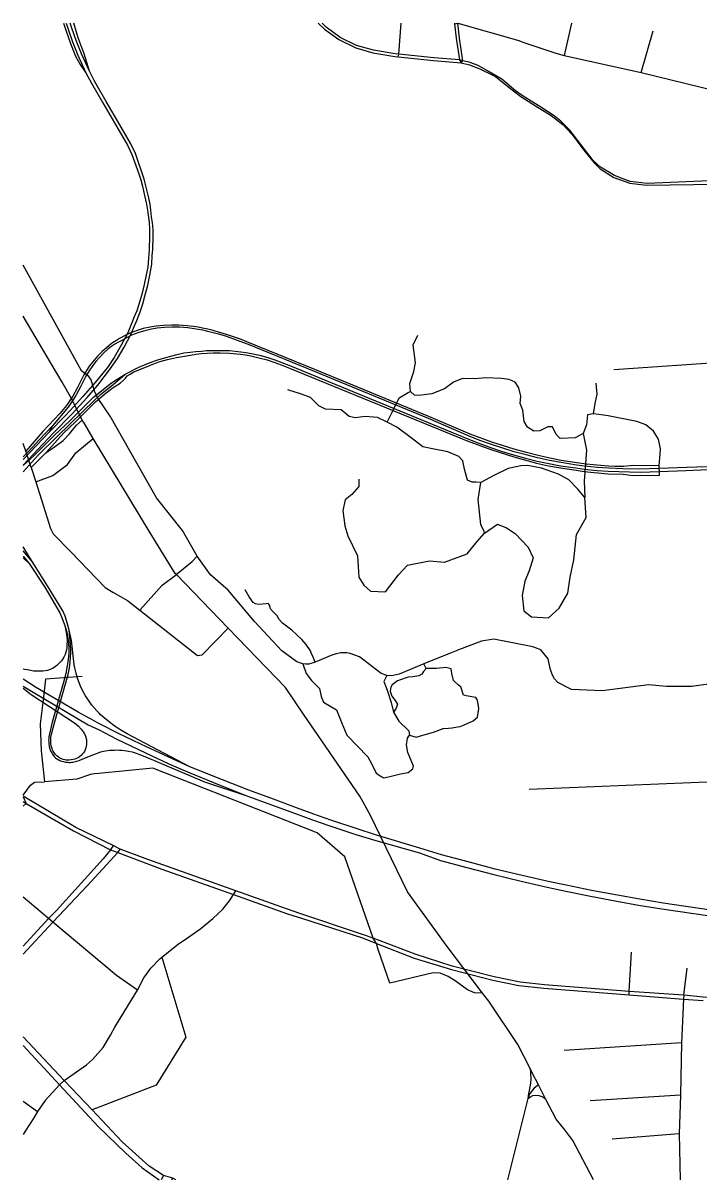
# Model space of a CAD drawing. Header units: inches. Extents: x 13420766 to 13428247, y 3677305 to 3681805.
# Drawn here: x 13420766 to 13423400, y 3677305 to 3681805 of the extents above; entities that cross this region are included whole.
import ezdxf

# ---------------------------------------------------------------- set-up
doc = ezdxf.new("R2010")
doc.units = ezdxf.units.IN
doc.header["$MEASUREMENT"] = 0

msp = doc.modelspace()

# ---------------------------------------------------------------- linework, layer by layer
for points in [[(13420924, 3681805.3), (13420933.2, 3681778.5), (13420951.1, 3681726.5), (13420970.6, 3681677.1), (13420987.8, 3681643.8), (13421011, 3681612.4)], [(13420934.3, 3681805.3), (13420941.2, 3681782.1), (13420958.8, 3681732.8), (13420979.7, 3681680.2), (13421011, 3681612.4), (13421032.5, 3681571.2), (13421076.2, 3681494.8), (13421122.2, 3681417.5), (13421172.2, 3681330), (13421181.9, 3681311), (13421189.5, 3681294.2), (13421200.1, 3681266.3), (13421216.8, 3681218.6), (13421224, 3681195.9), (13421230.9, 3681171.6), (13421238.9, 3681134.7), (13421246.5, 3681101.3), (13421251, 3681077.5), (13421253.7, 3681057.8), (13421257.4, 3681031.3), (13421258.8, 3681002.5), (13421258.8, 3680975.9), (13421257.2, 3680925.8)], [(13421270.6, 3680925.3), (13421272.2, 3680975), (13421271.9, 3681002.6), (13421269.7, 3681028.9), (13421266.6, 3681052.2), (13421263.7, 3681077.3), (13421260.2, 3681101.2), (13421253, 3681136.5), (13421244.3, 3681172.2), (13421237.3, 3681197.7), (13421228.8, 3681225.8), (13421212.6, 3681270.9), (13421202, 3681302.2), (13421194, 3681319.4), (13421185.3, 3681336.3), (13421133.8, 3681425.3), (13421089.6, 3681500.2), (13421044.6, 3681579.7), (13421024.9, 3681618.9), (13420993.8, 3681686.2), (13420973.3, 3681737.6), (13420955.8, 3681785.9), (13420950.1, 3681805.3)], [(13421024.9, 3681618.9), (13421003.6, 3681685.9), (13420980.4, 3681747.8), (13420963.6, 3681805.3)], [(13421915, 3681805.3), (13421939.8, 3681782.1), (13421995.5, 3681741.6), (13422060.6, 3681709.5), (13422127.3, 3681690.1), (13422213.2, 3681676.1), (13422226.3, 3681674.8), (13422363.1, 3681660.6), (13422471.5, 3681650.3)], [(13422477.2, 3681658.9), (13422464.1, 3681662.3), (13422364.1, 3681670.5), (13422228.6, 3681684.6), (13422214.5, 3681686), (13422129.5, 3681699.8), (13422064.2, 3681718.8), (13422000.7, 3681750.1), (13421946.2, 3681789.8), (13421929.6, 3681805.3)], [(13422226.3, 3681674.8), (13422228.6, 3681684.6), (13422237.5, 3681805.3)], [(13422445.3, 3681805.3), (13422445.6, 3681802.6), (13422451.7, 3681747.1), (13422464.1, 3681662.3), (13422471.5, 3681650.3)], [(13422445.6, 3681802.6), (13422458.1, 3681804.6), (13422696, 3681737.6), (13422710.9, 3681731.6), (13422839.9, 3681688.9), (13422871.8, 3681679.8), (13423171.6, 3681612.9), (13423463.9, 3681542.3), (13423483.6, 3681540.6)], [(13422471.5, 3681650.3), (13422477.2, 3681658.9), (13422464.3, 3681746.5), (13422458.1, 3681804.6), (13422458.1, 3681805.3)], [(13422900.1, 3681805.3), (13422871.8, 3681679.8)], [(13423171.6, 3681612.9), (13423218.2, 3681775.8)], [(13422471.5, 3681650.3), (13422503.2, 3681643.5), (13422543.3, 3681627.9), (13422604.1, 3681597.1), (13422657.3, 3681555.3), (13422702.9, 3681519.4), (13422760.4, 3681483.1), (13422820.8, 3681446.4), (13422866.4, 3681411.3), (13422901.8, 3681373.3), (13422953.8, 3681305.3), (13422989.2, 3681261.8), (13423012.6, 3681238.3), (13423065.5, 3681205.3), (13423126.9, 3681182.2), (13423192.1, 3681175.3), (13423468.3, 3681178.7)], [(13423468.1, 3681193), (13423194.6, 3681182.1), (13423129.2, 3681189.2), (13423097.5, 3681200.4), (13423068, 3681212.4), (13423013.4, 3681245.5), (13422984.8, 3681271.6), (13422949.7, 3681316.3), (13422894.4, 3681388.5), (13422858.9, 3681423.6), (13422832.4, 3681444.7), (13422781.3, 3681478), (13422712.4, 3681521.1), (13422682.9, 3681542.2), (13422629.7, 3681587), (13422571, 3681621.6), (13422536.7, 3681639.9), (13422506.1, 3681651.9), (13422477.2, 3681658.9)], [(13421257.2, 3680925.8), (13421254.8, 3680889.3), (13421251.8, 3680856.6), (13421245.2, 3680826.3), (13421238.1, 3680789.1), (13421229.4, 3680754.6), (13421220.4, 3680723.7), (13421208.6, 3680686.3), (13421198.6, 3680662.2), (13421186.4, 3680633.2), (13421173.8, 3680600.3), (13421148.2, 3680552.3), (13421120.1, 3680504.7), (13421095.2, 3680465.7), (13421046.2, 3680407.6), (13420998.9, 3680352.6), (13420949.2, 3680297.9), (13420930.3, 3680277.7), (13420867.6, 3680214.3)], [(13420883.7, 3680209.6), (13420955.5, 3680283.8), (13421015.3, 3680348.6), (13421056.9, 3680396.7), (13421102.9, 3680456.1), (13421134.1, 3680500.4), (13421159.7, 3680544.5), (13421185.8, 3680594.6), (13421196, 3680619.2), (13421209.5, 3680648.8), (13421222.1, 3680682.2), (13421232.8, 3680713.9), (13421241.9, 3680748.8), (13421251.9, 3680786), (13421261, 3680832), (13421266.7, 3680867.4), (13421268.7, 3680902), (13421270.6, 3680925.3)], [(13422431.9, 3679355.2), (13422325.5, 3679312.6), (13422230.4, 3679272.7), (13422206.5, 3679267.9), (13422194, 3679266.7), (13422181.5, 3679267.3), (13422159.4, 3679275.6), (13422075.2, 3679340.7), (13422038.7, 3679353.3), (13422026.2, 3679355.7), (13422002.9, 3679356.3), (13421980.2, 3679350.3), (13421967.7, 3679346.1), (13421903.2, 3679319.2), (13421878.7, 3679312.1), (13421866.2, 3679312.1), (13421854.8, 3679313.3), (13421832.1, 3679321), (13421773.6, 3679363.4), (13421667.3, 3679478.1), (13421564, 3679599.3), (13421495.9, 3679659.6), (13421443.4, 3679731.3), (13421386.6, 3679831.6), (13421285.7, 3679958.2), (13421104.8, 3680276.5), (13421058.3, 3680345.4), (13421046.1, 3680369.1), (13421030.9, 3680418), (13421021.6, 3680431.1), (13420993.7, 3680452.3), (13420766.5, 3680864.3)], [(13420901, 3680437.4), (13420889.7, 3680456.7), (13420766.5, 3680665.3)], [(13423044.1, 3680081.8), (13422999.6, 3680085.1), (13422959, 3680089.1), (13422921, 3680094.2), (13422860.8, 3680104.4), (13422815.7, 3680113.3), (13422770.6, 3680123.4), (13422725.7, 3680134.6), (13422677.7, 3680147.9), (13422590.4, 3680175.1), (13422506.5, 3680206.6), (13422344.6, 3680274.8), (13421901.3, 3680457.8), (13421643.6, 3680563.1), (13421611.8, 3680575.3), (13421554.5, 3680594.9), (13421531, 3680602.1), (13421505.9, 3680609.1), (13421484.7, 3680614.3), (13421464.5, 3680618.6), (13421447.1, 3680622), (13421429.8, 3680624.8), (13421405.1, 3680627.9), (13421388.4, 3680629.5), (13421371.5, 3680630.5), (13421343.6, 3680630.8), (13421312.9, 3680629.6), (13421283.7, 3680626.7), (13421261.3, 3680623.2), (13421233.8, 3680616.9), (13421209.8, 3680609.5), (13421181.3, 3680598.8), (13421163, 3680590), (13421141.9, 3680578.5), (13421129.2, 3680570.9), (13421114.8, 3680561.4), (13421101.6, 3680551.4), (13421090.7, 3680542), (13421072.7, 3680526.3), (13421055.8, 3680509.5), (13421042.5, 3680494)], [(13423044.5, 3680073.6), (13423000.8, 3680076.6), (13422951.1, 3680082.1), (13422919.9, 3680086.3), (13422860.6, 3680095.5), (13422815.1, 3680104), (13422768.2, 3680114.3), (13422723.5, 3680125.5), (13422677.4, 3680138), (13422633.4, 3680151.5), (13422588.7, 3680165.8), (13422544, 3680182.3), (13422501.7, 3680198.3), (13422344.1, 3680267.1), (13421900.8, 3680450.1), (13421643.2, 3680555.3), (13421611.7, 3680567.4), (13421554.7, 3680587), (13421531.5, 3680594), (13421506.6, 3680601), (13421485.8, 3680606.1), (13421465.8, 3680610.4), (13421448.7, 3680613.7), (13421431.6, 3680616.4), (13421407.3, 3680619.5), (13421391, 3680621.1), (13421374.4, 3680622), (13421347, 3680622.4), (13421316.9, 3680621.2), (13421288.2, 3680618.3), (13421266.5, 3680614.9), (13421239.7, 3680608.8), (13421216.3, 3680601.6), (13421188.5, 3680591.1), (13421170.8, 3680582.6), (13421150.1, 3680571.3), (13421137.8, 3680564.8), (13421123.7, 3680556.2), (13421111.2, 3680548.1), (13421097.4, 3680537.7), (13421079.8, 3680521.1), (13421063.3, 3680505), (13421049.6, 3680489.3)], [(13422994.9, 3680405.3), (13422999, 3680362.3), (13422991.3, 3680325.3), (13422984.1, 3680285.5), (13422963.2, 3680281.7), (13422959, 3680242.3), (13422945.9, 3680209.4), (13422914.3, 3680191.5), (13422856.3, 3680189.1), (13422840.2, 3680204.6), (13422826.2, 3680235.4), (13422808.6, 3680234.8), (13422776.6, 3680219.3), (13422753.3, 3680217.8), (13422728.8, 3680233.6), (13422716, 3680256), (13422711.2, 3680299.6), (13422700.8, 3680325.6), (13422703.2, 3680353.9), (13422695.7, 3680386.2), (13422680.8, 3680408.3), (13422657.8, 3680419.3), (13422627.9, 3680423.2), (13422566.7, 3680425.3), (13422524.6, 3680421.7), (13422475.6, 3680423.5), (13422441.3, 3680408.3), (13422406.7, 3680383.2), (13422356.5, 3680363.5), (13422305.7, 3680356.3), (13422289, 3680358.1), (13422274.1, 3680371.9), (13422271.7, 3680403.5), (13422286.6, 3680449.5), (13422293.2, 3680483.5), (13422284.8, 3680554), (13422302.8, 3680591)], [(13421260.6, 3680484.9), (13421291.3, 3680495.4), (13421321.8, 3680504.9), (13421361, 3680515.4), (13421392.1, 3680522.3), (13421416, 3680525.3), (13421438.8, 3680528.2), (13421460, 3680529.6), (13421481.8, 3680531.3), (13421506.4, 3680532.1), (13421533.8, 3680532.3), (13421569.9, 3680531.3), (13421614.1, 3680526.9), (13421633.4, 3680524.6), (13421654.8, 3680520.7), (13421685.9, 3680513.5), (13421718.5, 3680504.8), (13421745.8, 3680496.1), (13421773.8, 3680485.6), (13421807.2, 3680472.2), (13422496.6, 3680187.7), (13422540.1, 3680170.8), (13422584.9, 3680154.5), (13422630.6, 3680139.4), (13422674.5, 3680125.8), (13422720.9, 3680113.1), (13422766.5, 3680101.5), (13422812.7, 3680091.6), (13422858.2, 3680083.2), (13422917.8, 3680074.9), (13422949.8, 3680070.6), (13422999.9, 3680065.1), (13423043.2, 3680062.5)], [(13421262.4, 3680475.1), (13421294.7, 3680487.7), (13421328, 3680497), (13421362.8, 3680504.2), (13421394.2, 3680510.3), (13421416.4, 3680514.1), (13421439.7, 3680517.3), (13421461, 3680519.7), (13421482.3, 3680521.4), (13421506.6, 3680522.2), (13421533.7, 3680522.4), (13421569.3, 3680521.4), (13421613, 3680517.1), (13421631.9, 3680514.7), (13421652.8, 3680510.9), (13421683.5, 3680503.8), (13421715.7, 3680495.3), (13421742.6, 3680486.7), (13421770.2, 3680476.3), (13421803.4, 3680462.9), (13422494, 3680180.7), (13422586.9, 3680146.1), (13422675.7, 3680118), (13422763.9, 3680093.8), (13422811.4, 3680083.7), (13422857, 3680074.9), (13422918.1, 3680065.8), (13422949.5, 3680061.4), (13423042.3, 3680052.6)], [(13420766.5, 3680084.7), (13420809.1, 3680122.9), (13420890.3, 3680203.2), (13420946.4, 3680257), (13421002.4, 3680312.7), (13421040.5, 3680349.9), (13421109.9, 3680405.4), (13421164.1, 3680440.3), (13421216.5, 3680466.8), (13421260.6, 3680484.9)], [(13421049.6, 3680489.3), (13421037.7, 3680473.2), (13421023.2, 3680453.1), (13421010.2, 3680432), (13420989.3, 3680390), (13420971, 3680356.5), (13420962.7, 3680342.2), (13420941.1, 3680312), (13420880.7, 3680238.6), (13420867.6, 3680214.3)], [(13421042.5, 3680494), (13421030.8, 3680479.8), (13421023.7, 3680470.5), (13421015.5, 3680457.4), (13421003.3, 3680437.1), (13420976.4, 3680385), (13420959.5, 3680353.8), (13420948.7, 3680337.1), (13420934.9, 3680318.2)], [(13420970.7, 3680254.9), (13421048.6, 3680331.9), (13421090, 3680367.1), (13421116.9, 3680387.6), (13421143.7, 3680405.2), (13421156.7, 3680416.5), (13421164.9, 3680424.7), (13421171.9, 3680433.2), (13421182.6, 3680439.7), (13421197.9, 3680448.2), (13421234.2, 3680463.6), (13421262.4, 3680475.1)], [(13423529.5, 3680490), (13423517.2, 3680487.3), (13423064.7, 3680457.2)], [(13420766.5, 3680060.3), (13420825.2, 3680124), (13420898.8, 3680197.1), (13421045.1, 3680339.5), (13421068, 3680360.9), (13421116.5, 3680399.3), (13421164.1, 3680440.3)], [(13420918.1, 3680408.1), (13420901, 3680437.4)], [(13422985.8, 3677305.4), (13422905, 3677459), (13422874.6, 3677499.6), (13422840.8, 3677540.9), (13422799.8, 3677620.9), (13422771.9, 3677675.2), (13422747.8, 3677722.3), (13422739.5, 3677738.6), (13422691.3, 3677831.5), (13422578.2, 3678000.4), (13422554.2, 3678032), (13422416.4, 3678213.8), (13422261.8, 3678425.7), (13422117.4, 3678725.5), (13422076.9, 3678797.8), (13421857.1, 3679116.7), (13421787.9, 3679220.6), (13421564.1, 3679451.8), (13421362.8, 3679659.8), (13421357.9, 3679664.9), (13421256.4, 3679828.5), (13421039, 3680189.3), (13421005.6, 3680248.4), (13420996.1, 3680260.3), (13420956.2, 3680342.9), (13420918.1, 3680408.1)], [(13422562.5, 3679821.6), (13422560.7, 3679827.2), (13422547, 3679854.7), (13422537.4, 3679952), (13422548.2, 3680018.9), (13422527.9, 3680019.3), (13422514.1, 3680019.5), (13422495.3, 3680027.6), (13422484.3, 3680069.7), (13422477.1, 3680102.8), (13422462.2, 3680119.2), (13422418.6, 3680137.2), (13422358.9, 3680149.1), (13422322.5, 3680156.9), (13422275.9, 3680191.5), (13422220.3, 3680233.9), (13422182.7, 3680252.4), (13422145.7, 3680271.5), (13422097.3, 3680275.1), (13422058.5, 3680269.7), (13422034.6, 3680275.1), (13422004.2, 3680300.8), (13421943.7, 3680303.8), (13421917.3, 3680316.3), (13421885.3, 3680348.9), (13421850.1, 3680362), (13421797, 3680379)], [(13422182.7, 3680252.4), (13422203.8, 3680295.1), (13422229.4, 3680347.5), (13422264.7, 3680368.6), (13422274.1, 3680371.9)], [(13420934.9, 3680318.2), (13420909.6, 3680287.3), (13420843.5, 3680216.3), (13420776.4, 3680140)], [(13423006.5, 3680283.3), (13422984.1, 3680285.5)], [(13423042.9, 3680277.8), (13423006.5, 3680283.3)], [(13423244.8, 3680128.3), (13423246.8, 3680149.9), (13423238.9, 3680186.6), (13423219.3, 3680218.6), (13423190.2, 3680242.3), (13423154.9, 3680255), (13423042.9, 3680277.8)], [(13420880.7, 3680238.6), (13420828.9, 3680184.6), (13420790.1, 3680141.3), (13420766.5, 3680117.6)], [(13420798.1, 3680076.5), (13420854.9, 3680134.2), (13420923.7, 3680210.5), (13420970.7, 3680254.9)], [(13420854.9, 3680134.2), (13420892.8, 3680159.2), (13420921.7, 3680181.1), (13420946.9, 3680207.8), (13420974.4, 3680240.9), (13420996.1, 3680260.3)], [(13420867.6, 3680214.3), (13420766.5, 3680107.4)], [(13420766.5, 3680085.8), (13420883.7, 3680209.6)], [(13420815.5, 3680021.5), (13420881.5, 3680045.6), (13420939.3, 3680088.9), (13420971.3, 3680134.1), (13421039, 3680189.3)], [(13422945.9, 3680209.4), (13422958.4, 3680144.3), (13422950.1, 3680023.7), (13422951.9, 3679960.4)], [(13420798.1, 3680076.5), (13420776.4, 3680140), (13420766.5, 3680170.5)], [(13423241.7, 3680083.7), (13423243.7, 3680113.7)], [(13423243.7, 3680113.7), (13423244.8, 3680128.3)], [(13420798.1, 3680076.5), (13420815.5, 3680021.5), (13420873.1, 3679839.5), (13420883.9, 3679818.3), (13420951.9, 3679748.7), (13421086.2, 3679609.5)], [(13422073.4, 3680031.5), (13422072.8, 3680002.8), (13422045.4, 3679971.7), (13422019.1, 3679950.9), (13422010.7, 3679909), (13422018.5, 3679849.9), (13422029.9, 3679811.1), (13422068.1, 3679733.5), (13422072.8, 3679650.5), (13422092, 3679619.4), (13422118.8, 3679596.1), (13422176.7, 3679592.6), (13422227.5, 3679658.8), (13422261.6, 3679697.1), (13422347.5, 3679713.2), (13422406.1, 3679707.8), (13422494.4, 3679740.6), (13422533.9, 3679789), (13422562.5, 3679821.6), (13422612.1, 3679855.9), (13422647.9, 3679841.6), (13422681.4, 3679819.5), (13422731.5, 3679766.3), (13422750.6, 3679725.7), (13422735.7, 3679675), (13422718.4, 3679634.3), (13422708.8, 3679578.8), (13422714.8, 3679519.1), (13422744.1, 3679495.8), (13422810.3, 3679492.2), (13422852.7, 3679529.8), (13422886.2, 3679587.5), (13422895.7, 3679650.5), (13422909.5, 3679718), (13422919.6, 3679815.4), (13422957.8, 3679881.6), (13422951.9, 3679960.4), (13422925, 3679992.6), (13422890.4, 3680029.1), (13422850.4, 3680051.2), (13422783.5, 3680073.9), (13422729.1, 3680084), (13422702.9, 3680083.4), (13422653.3, 3680073.3), (13422597.7, 3680045.2), (13422548.2, 3680018.9)], [(13423042.3, 3680052.6), (13423101.3, 3680050.9), (13423140, 3680045.6), (13423242.8, 3680047.1)], [(13423043.2, 3680062.5), (13423167.4, 3680058.4), (13423242.4, 3680061), (13423345.2, 3680064.7), (13423547.2, 3680074.7), (13423559.6, 3680075.8)], [(13423241.7, 3680083.7), (13423140.3, 3680084.2), (13423103.6, 3680080.9), (13423070.6, 3680081), (13423044.1, 3680081.8)], [(13423558.9, 3680084), (13423546.5, 3680082.8), (13423349.3, 3680076), (13423242, 3680072.6), (13423165, 3680070.1), (13423100.5, 3680071.3), (13423044.5, 3680073.6)], [(13423242.8, 3680047.1), (13423242.4, 3680061), (13423242, 3680072.6), (13423241.7, 3680083.7)], [(13420801.1, 3679711.1), (13420769.8, 3679763.5), (13420766.5, 3679768.1)], [(13420861.4, 3679615.7), (13420801.1, 3679711.1), (13420766.5, 3679752.3)], [(13420766.5, 3679732), (13420789.7, 3679703.5)], [(13420766.5, 3679725.8), (13420789.7, 3679703.5)], [(13420789.7, 3679703.5), (13420851.2, 3679610.6)], [(13421368, 3679665.9), (13421424.6, 3679711.1)], [(13421443.4, 3679731.3), (13421424.6, 3679711.1)], [(13421221, 3679521), (13421307.5, 3679618.3), (13421362.8, 3679659.8), (13421368, 3679665.9)], [(13420851.2, 3679610.6), (13420908.9, 3679510.8), (13420916.1, 3679495.2), (13420922.7, 3679478.2), (13420928.3, 3679461.6), (13420933.9, 3679435), (13420935.2, 3679427.2), (13420936.4, 3679418.2), (13420937.3, 3679404.9), (13420937.3, 3679397.6), (13420937.2, 3679390.5), (13420936.9, 3679382.9), (13420936.1, 3679374.4), (13420935, 3679367.1), (13420933.1, 3679358), (13420930, 3679348.8), (13420924.8, 3679338.6), (13420918.8, 3679328.9), (13420914.1, 3679322.8), (13420908.4, 3679316.5), (13420897.1, 3679306.4), (13420892.5, 3679302.7), (13420887.5, 3679299.2), (13420880.3, 3679294.9), (13420871.8, 3679291), (13420861.5, 3679287.1), (13420852.1, 3679285.2), (13420843.3, 3679284.2), (13420834.6, 3679283.7), (13420825, 3679283.7), (13420816, 3679284.1), (13420807.4, 3679284.7), (13420795.6, 3679286.4), (13420782.1, 3679288.9), (13420771.3, 3679291.1), (13420766.5, 3679292.5)], [(13420963.3, 3679323.1), (13420961.4, 3679342.9), (13420958.7, 3679369.4), (13420954.1, 3679404.1), (13420945.8, 3679443.7), (13420940.8, 3679463.4), (13420934.9, 3679481.8), (13420929.6, 3679498.5), (13420920.6, 3679518.5), (13420861.4, 3679615.7)], [(13421086.2, 3679609.5), (13421116.2, 3679592)], [(13421887.6, 3679356), (13421884.6, 3679363.2), (13421868.2, 3679388.5), (13421851.5, 3679407.1), (13421812.2, 3679443.6), (13421776.2, 3679471.3), (13421763.1, 3679485.8), (13421755.1, 3679500), (13421738.9, 3679514.8), (13421729.6, 3679526.7), (13421725.1, 3679541.3), (13421723.2, 3679545.4), (13421720.2, 3679547), (13421712.2, 3679546.3), (13421683, 3679543.7), (13421670.8, 3679545.8), (13421661.3, 3679551.5), (13421646.6, 3679573.1), (13421630.6, 3679601.1)], [(13421116.2, 3679592), (13421145.9, 3679574.7)], [(13421145.9, 3679574.7), (13421172.5, 3679559.2), (13421221, 3679521), (13421444.4, 3679345.5), (13421463.5, 3679347.4), (13421564.1, 3679451.8)], [(13420928.3, 3679461.6), (13420936.1, 3679435.8), (13420937.9, 3679428.4), (13420939.7, 3679418.8), (13420941.9, 3679404.5), (13420943.3, 3679390.3), (13420944.1, 3679373.2), (13420944.1, 3679356.7), (13420943, 3679340.1), (13420940.6, 3679320.7)], [(13420949.4, 3679319.2), (13420951.4, 3679338.9), (13420952.4, 3679356.1), (13420952.3, 3679369.2), (13420951.1, 3679388.5), (13420945.8, 3679443.7)], [(13422817.9, 3679294.6), (13422809.7, 3679331.8), (13422781.6, 3679367), (13422749.4, 3679378.4), (13422598.3, 3679408.2), (13422550.5, 3679401.1), (13422465, 3679368.6)], [(13421895, 3679338.2), (13421887.6, 3679356)], [(13421903.2, 3679319.2), (13421895, 3679338.2)], [(13422465, 3679368.6), (13422431.9, 3679355.2)], [(13420940.6, 3679320.7), (13420938.1, 3679304.9), (13420932.9, 3679274.7), (13420924.8, 3679245.9), (13420879.7, 3679085.4), (13420868.9, 3679040.9), (13420866.9, 3679029), (13420866, 3679021.4), (13420865.8, 3679015.7), (13420866, 3679007.8), (13420866.6, 3679001.7), (13420868.3, 3678991.2), (13420870.2, 3678982.8), (13420871.7, 3678978.4), (13420873.6, 3678974), (13420877.7, 3678966.3), (13420880.7, 3678961.4), (13420883.8, 3678957.1), (13420887.8, 3678952.3), (13420892.5, 3678947.5), (13420897.3, 3678943.7), (13420902.5, 3678940.4), (13420908.7, 3678937.3), (13420915.6, 3678934.6), (13420923.3, 3678932.3), (13420931.4, 3678930.5), (13420939.3, 3678929.7), (13420944, 3678929.4), (13420949.8, 3678929.3), (13420954.9, 3678929.8), (13420960, 3678930.4), (13420965.4, 3678931.3), (13420975.5, 3678934.2), (13420984.2, 3678937), (13420999.1, 3678942.9), (13421041.5, 3678960.6), (13421069.2, 3678970.8)], [(13420876.2, 3678994.1), (13420874.9, 3679003), (13420874.2, 3679009), (13420873.9, 3679015.8), (13420874.1, 3679021.4), (13420874.8, 3679027.8), (13420877, 3679039.7), (13420888, 3679083.8), (13420933.8, 3679243.8), (13420941.5, 3679271.6), (13420947.4, 3679297.8), (13420949.4, 3679319.2)], [(13421034.4, 3679151.9), (13421020.5, 3679171.6), (13421009.4, 3679188.5), (13420998.1, 3679209.3), (13420990.3, 3679226.5), (13420983.5, 3679243.1), (13420978.3, 3679257.5), (13420972.3, 3679276.2), (13420967.6, 3679297.2), (13420965.1, 3679309.6), (13420963.3, 3679323.1)], [(13421854.8, 3679313.3), (13421868, 3679274.9), (13421888.3, 3679248.6), (13421920, 3679216.9), (13421926.5, 3679185.3), (13421935.5, 3679163.2), (13421986.3, 3679133.3), (13422007.2, 3679081.4), (13422025.7, 3679035.4), (13422108.1, 3678951.2), (13422124.8, 3678920.1), (13422140.8, 3678888), (13422162.1, 3678873.3), (13422170.6, 3678869.7), (13422176.7, 3678870.9)], [(13422335, 3679294.6), (13422324.8, 3679282.9), (13422318, 3679273.1), (13422305.7, 3679265.6), (13422283, 3679262.3), (13422264.5, 3679261.1), (13422222.7, 3679247.1), (13422202.4, 3679231.3), (13422197.1, 3679222), (13422195, 3679205.9), (13422201.2, 3679186.8), (13422214.1, 3679170.4), (13422223.3, 3679155.7), (13422218.3, 3679139.9), (13422207.8, 3679125)], [(13422456.2, 3679067.8), (13422467.3, 3679069.7), (13422480, 3679074.5), (13422517.7, 3679091.2), (13422535.1, 3679105.9), (13422539.5, 3679139.6), (13422534.8, 3679171.6), (13422527.6, 3679182), (13422490.9, 3679188), (13422480.7, 3679191.3), (13422469.8, 3679222.9), (13422460.8, 3679230.2), (13422441, 3679248), (13422434.7, 3679275.5), (13422431.7, 3679294), (13422412, 3679298.7), (13422375, 3679295.2), (13422341.6, 3679294.6), (13422335, 3679294.6), (13422325.5, 3679312.6)], [(13422847.3, 3679240.3), (13422834.8, 3679254.1), (13422825, 3679271), (13422817.9, 3679294.6)], [(13421031.3, 3679097.6), (13421024, 3679101.6), (13420980.8, 3679125.3), (13420814.2, 3679221.6), (13420766.5, 3679253.4)], [(13420995.9, 3679263.5), (13420854, 3679253.4), (13420849.7, 3679217.6)], [(13422181.5, 3679267.3), (13422170.2, 3679244.4), (13422182.7, 3679211), (13422198.2, 3679162), (13422207.8, 3679125), (13422228.1, 3679090.3), (13422266.9, 3679052.1), (13422269.6, 3679036), (13422295.6, 3679028.2), (13422308.5, 3679031.9)], [(13423583.1, 3679246.3), (13423508.4, 3679244), (13423367.4, 3679224.9), (13423269.5, 3679224.9), (13423200.2, 3679230.9), (13423019.9, 3679208.2), (13422900.4, 3679213.5), (13422847.3, 3679240.3)], [(13420766.5, 3679226.5), (13420805.2, 3679202.2), (13421020.2, 3679075.9)], [(13420766.5, 3679218), (13420798, 3679193.3), (13420965.9, 3679082.7), (13420981.5, 3679070.2), (13420992.3, 3679059.3), (13421000.2, 3679048.6), (13421005.1, 3679040), (13421009.5, 3679031.4), (13421012.7, 3679017), (13421013.2, 3679007.9), (13421012.9, 3678998.6), (13421010.7, 3678986.3), (13421007.7, 3678977.9), (13421004.8, 3678972.2), (13421001.3, 3678966.7), (13420996.3, 3678960.8), (13420991.8, 3678956.4), (13420986.8, 3678951.9), (13420980.6, 3678947.5), (13420973.9, 3678944.1), (13420967.9, 3678941.9), (13420961.8, 3678940.2), (13420953.8, 3678938.8), (13420945.2, 3678938.2), (13420939.2, 3678938.1), (13420933.8, 3678938.6), (13420928.3, 3678939.4), (13420922.7, 3678940.7), (13420915.7, 3678942.9), (13420912.3, 3678944.5), (13420909.3, 3678946.1), (13420903, 3678950.6), (13420898.2, 3678954.6), (13420892.9, 3678959.9), (13420888.2, 3678965.5), (13420883.4, 3678973.4), (13420881, 3678978.5), (13420879.3, 3678983.2), (13420876.2, 3678994.1)], [(13420849.7, 3679217.6), (13420841.7, 3679151.9)], [(13420841.7, 3679151.9), (13420832.9, 3679079.4), (13420836.3, 3678974.7), (13420849, 3678853.9)], [(13421053.5, 3679129.6), (13421034.4, 3679151.9)], [(13421063.4, 3679119.4), (13421053.5, 3679129.6)], [(13421414.8, 3678912.4), (13421264.9, 3678991.2), (13421171.1, 3679040.8), (13421149.8, 3679053), (13421132.9, 3679063.9), (13421114.4, 3679076.9), (13421095.9, 3679090.8), (13421081.6, 3679102.7), (13421066.6, 3679116.2), (13421063.4, 3679119.4)], [(13421020.2, 3679075.9), (13421062.3, 3679056.1)], [(13421058.9, 3679082.6), (13421031.3, 3679097.6)], [(13422137.3, 3678647.5), (13422066.6, 3678670.5), (13421964, 3678705), (13421898.2, 3678727.9), (13421829.8, 3678752.6), (13421740.5, 3678785.9), (13421644.2, 3678821.3), (13421542.5, 3678861.1), (13421414.8, 3678912.4), (13421249.4, 3678988.2), (13421140, 3679040.4), (13421058.9, 3679082.6)], [(13422348.7, 3679043.3), (13422363.1, 3679047.3), (13422401.3, 3679061.1), (13422421.4, 3679062.9)], [(13422421.4, 3679062.9), (13422435.5, 3679064.2), (13422456.2, 3679067.8)], [(13421062.3, 3679056.1), (13421128.2, 3679021.5), (13421242.2, 3678966.1), (13421333.6, 3678924), (13421405.8, 3678892.1), (13421535.7, 3678839.5), (13421636.8, 3678799.9), (13421733.1, 3678764.1), (13421822.9, 3678731.5), (13421892.2, 3678706.1), (13421956, 3678684), (13422060.6, 3678648.4), (13422138.8, 3678626)], [(13422198.4, 3678875.6), (13422209.1, 3678877.9), (13422234.4, 3678884.3), (13422265, 3678890.3), (13422282.9, 3678904.2), (13422285.6, 3678914.5), (13422262.9, 3678968.4), (13422258.4, 3678997.4), (13422261.6, 3679023.8), (13422269.6, 3679036)], [(13422308.5, 3679031.9), (13422348.7, 3679043.3)], [(13421069.2, 3678970.8), (13421078.9, 3678973.3), (13421086.9, 3678974.7), (13421104.2, 3678976.7), (13421112.8, 3678977.4), (13421121.7, 3678977.6), (13421130.6, 3678977.9), (13421141, 3678977.5), (13421150.3, 3678977), (13421160.4, 3678976), (13421175.9, 3678973.4), (13421190.8, 3678969.9), (13421205.9, 3678965.2), (13421239.5, 3678952.7), (13421472.7, 3678853.6), (13421636.8, 3678799.9)], [(13421044.5, 3678884.5), (13421028.5, 3678882.8), (13420975.1, 3678864.7), (13420849, 3678853.9)], [(13421061.1, 3678886.2), (13421044.5, 3678884.5)], [(13422193.3, 3678070.8), (13422148.5, 3678200.9), (13422142.1, 3678224.8), (13422128, 3678245.4), (13422018.6, 3678561.4), (13421910.9, 3678655.8), (13421270.8, 3678907.6), (13421061.1, 3678886.2)], [(13420766.5, 3678802), (13420795.3, 3678841.3), (13420810.9, 3678852.1), (13420849, 3678853.9)], [(13422176.7, 3678870.9), (13422198.4, 3678875.6)], [(13422735.1, 3678825.2), (13423616.3, 3678861.6)], [(13421791.2, 3678359.5), (13421594.2, 3678429.7), (13421252.1, 3678551.6), (13421144, 3678592.4), (13421116.3, 3678605.5), (13420971.9, 3678676.4), (13420766.5, 3678798.1)], [(13420766.5, 3678794.9), (13420778.1, 3678769.4), (13420766.5, 3678758.5)], [(13420766.5, 3678777.4), (13420778.1, 3678769.4)], [(13420778.1, 3678769.4), (13420962.8, 3678663.4), (13421106, 3678589.5), (13421135.2, 3678578.3), (13421305.9, 3678514.7), (13421585.6, 3678415.1), (13421795.2, 3678340.9)], [(13422310.2, 3678596.2), (13422137.3, 3678647.5)], [(13422138.8, 3678626), (13422308.4, 3678577.4)], [(13421116.3, 3678605.5), (13421106, 3678589.5), (13421077.3, 3678554.9), (13420895.8, 3678353.5), (13420865.7, 3678322.1), (13420766.5, 3678214.6)], [(13420766.5, 3678183.2), (13420882, 3678308), (13421015.8, 3678448.8), (13421135.2, 3678578.3), (13421144, 3678592.4)], [(13422308.4, 3678577.4), (13422390.1, 3678547.3), (13422493, 3678520.3), (13422598, 3678492.9), (13422704.6, 3678467.2), (13422805.4, 3678444.3), (13422878.3, 3678428.2), (13422974, 3678409.1), (13423077.1, 3678389.4), (13423160.9, 3678374.6), (13423252, 3678359.7), (13423438.9, 3678332.2), (13423601.5, 3678312.8)], [(13423600.8, 3678334.7), (13423443.1, 3678354.4), (13423257, 3678382.1), (13423165.7, 3678397.3), (13423079.9, 3678412.3), (13422978.4, 3678431.5), (13422880.2, 3678451.4), (13422809, 3678466.5), (13422707.9, 3678489.9), (13422604, 3678514.7), (13422497.7, 3678542.1), (13422394.1, 3678569.6), (13422310.2, 3678596.2)], [(13420925.9, 3677691.6), (13421012.9, 3677753.3), (13421036.8, 3677774.2), (13421077.4, 3677820.2), (13421106, 3677867.9), (13421122.8, 3677899), (13421211.1, 3678043.5), (13421236.2, 3678091.3), (13421263.7, 3678128.3), (13421298.3, 3678165.3), (13421306.5, 3678171.9), (13421370, 3678222.7), (13421405.8, 3678246.5), (13421458.4, 3678283.6), (13421504.9, 3678321.8), (13421543.2, 3678358.8), (13421569.4, 3678391.1), (13421585.6, 3678415.1), (13421594.2, 3678429.7)], [(13421211.1, 3678043.5), (13421129.9, 3678100.8), (13420882, 3678308), (13420865.7, 3678322.1), (13420766.5, 3678405.5)], [(13421843, 3678342.2), (13421791.2, 3678359.5)], [(13421795.2, 3678340.9), (13421849.6, 3678323.2)], [(13422291.9, 3678184), (13422128, 3678245.4), (13422091.1, 3678259.2), (13421843, 3678342.2)], [(13421849.6, 3678323.2), (13422086.6, 3678246.5), (13422142.1, 3678224.8), (13422288.1, 3678167.6)], [(13426488.9, 3678203.3), (13426088.5, 3678190.1), (13426076.9, 3678189.6), (13426030, 3678187.9), (13425962.3, 3678185.4), (13425890, 3678177.8), (13425803.8, 3678168.4), (13425527.1, 3678130.7), (13425427.9, 3678118.9), (13425152.7, 3678086.1), (13425011.7, 3678070), (13424925.1, 3678056.4), (13424896.9, 3678053.8), (13424568.7, 3678034.2), (13424354.4, 3678022.8), (13424190.6, 3678010.3), (13424105.8, 3678004.7), (13423867.3, 3677992.7), (13423812.2, 3677992.4), (13423638.6, 3678000.4), (13423413.2, 3678016.3), (13423337, 3678023.3), (13423125, 3678038.6), (13422794.9, 3678064)], [(13421306.5, 3678171.9), (13421400, 3677860.3), (13421284, 3677673.6), (13421034.9, 3677577.7)], [(13422288.1, 3678167.6), (13422432.9, 3678123.5), (13422594.4, 3678082.3), (13422695.6, 3678062.1), (13422793, 3678050.6)], [(13422794.9, 3678064), (13422700.2, 3678075), (13422599.2, 3678095.1), (13422436.5, 3678136.5), (13422291.9, 3678184)], [(13423124.2, 3678025.2), (13423125, 3678038.6), (13423134.2, 3678191)], [(13423337, 3678023.3), (13423349.9, 3678128.9)], [(13422554.2, 3678032), (13422522.6, 3678033.2), (13422495.6, 3678045.1), (13422448.3, 3678079.3), (13422420.4, 3678097), (13422388.8, 3678109.7), (13422361.7, 3678110.5), (13422193.3, 3678070.8)], [(13422793, 3678050.6), (13423124.2, 3678025.2), (13423336, 3678008.9), (13423412.3, 3678002.8)], [(13423337, 3678023.3), (13423336, 3678008.9), (13423327.9, 3677838.8), (13423324.5, 3677635.1), (13423319.6, 3677484.1), (13423323.3, 3677305.4)], [(13421360.1, 3677305.4), (13421348.5, 3677311.4), (13421312.2, 3677321.9), (13421257.2, 3677358.5), (13421151.5, 3677453.3), (13421034.9, 3677577.7), (13420925.9, 3677691.6), (13420766.5, 3677862.4)], [(13420766.5, 3677828.1), (13420908.6, 3677675.4), (13421058.7, 3677513.4), (13421165.6, 3677409.1), (13421229.2, 3677352.3), (13421296.4, 3677305.4)], [(13423327.9, 3677838.8), (13422872.5, 3677808.2)], [(13422739.5, 3677738.6), (13422741.3, 3677721.1), (13422742.5, 3677697.6), (13422741.1, 3677680.9), (13422735.3, 3677653.4), (13422733, 3677640.7), (13422730.8, 3677621.5)], [(13420925.9, 3677691.6), (13420908.6, 3677675.4), (13420851.6, 3677613.5), (13420822.3, 3677570.8), (13420807.5, 3677546.4)], [(13422771.9, 3677675.2), (13422755.7, 3677662.2), (13422746.7, 3677653.4), (13422736.5, 3677638.5), (13422730.8, 3677621.5), (13422652, 3677305.4)], [(13422730.8, 3677621.5), (13422740.8, 3677628.7), (13422750.3, 3677633.1), (13422758.8, 3677634.6), (13422773.4, 3677633.9), (13422785.4, 3677630.2), (13422792.9, 3677625.5), (13422799.8, 3677620.9)], [(13423324.5, 3677635.1), (13422972.8, 3677612.4)], [(13420766.5, 3677611.6), (13420822.3, 3677570.8)], [(13420807.5, 3677546.4), (13420774.4, 3677494.6)], [(13420774.4, 3677494.6), (13420766.5, 3677482)], [(13423319.6, 3677484.1), (13423058.8, 3677463.1)], [(13421312.2, 3677321.9), (13421303.7, 3677305.4)], [(13421344.5, 3677305.4), (13421348.5, 3677311.4)]]:
    msp.add_lwpolyline(points)

doc.saveas('drawing.dxf')
